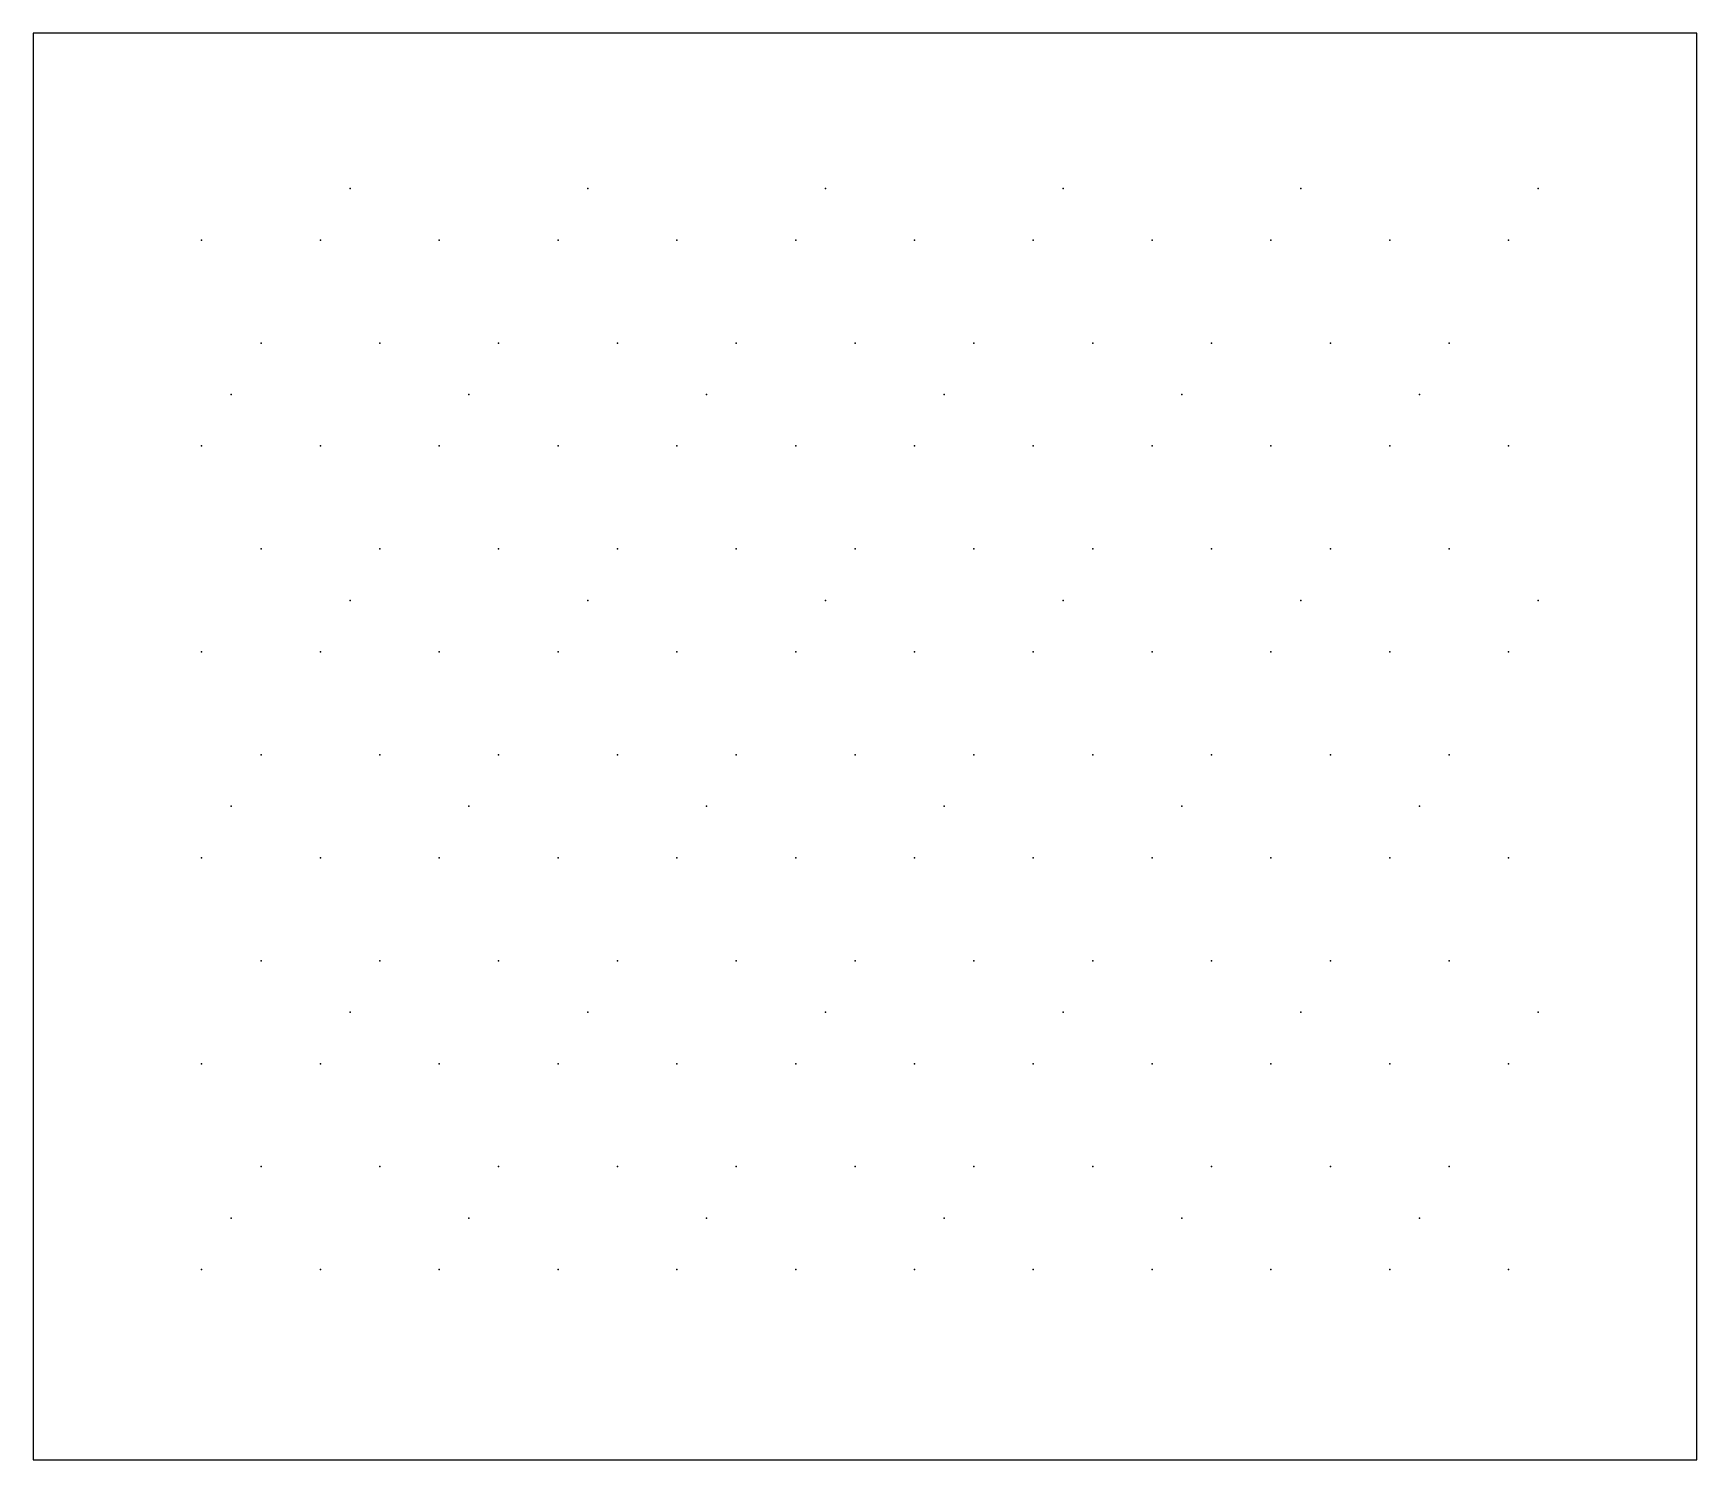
# Model space of a CAD drawing. Header units: metres. Extents: x 0 to 42, y 0 to 36.
import ezdxf

# ---------------------------------------------------------------- set-up
doc = ezdxf.new("R2010")
doc.units = ezdxf.units.M
for name, color, linetype in [('BUSH', 2, 'Continuous'), ('TERRITORY_BOUNDARY', 7, 'Continuous'), ('TREE', 3, 'Continuous')]:
    doc.layers.add(name, color=color, linetype=linetype)

msp = doc.modelspace()

# ---------------------------------------------------------------- linework, layer by layer
at = {"layer": 'BUSH'}
for p in [(4.25, 30.78), (7.25, 30.78), (10.25, 30.78), (13.25, 30.78), (16.25, 30.78), (19.25, 30.78), (22.25, 30.78), (25.25, 30.78), (28.25, 30.78), (31.25, 30.78), (34.25, 30.78), (37.25, 30.78), (5.75, 28.182), (8.75, 28.182), (11.75, 28.182), (14.75, 28.182), (17.75, 28.182), (20.75, 28.182), (23.75, 28.182), (26.75, 28.182), (29.75, 28.182), (32.75, 28.182), (35.75, 28.182), (4.25, 25.584), (7.25, 25.584), (10.25, 25.584), (13.25, 25.584), (16.25, 25.584), (19.25, 25.584), (22.25, 25.584), (25.25, 25.584), (28.25, 25.584), (31.25, 25.584), (34.25, 25.584), (37.25, 25.584), (5.75, 22.986), (8.75, 22.986), (11.75, 22.986), (14.75, 22.986), (17.75, 22.986), (20.75, 22.986), (23.75, 22.986), (26.75, 22.986), (29.75, 22.986), (32.75, 22.986), (35.75, 22.986), (4.25, 20.387), (7.25, 20.387), (10.25, 20.387), (13.25, 20.387), (16.25, 20.387), (19.25, 20.387), (22.25, 20.387), (25.25, 20.387), (28.25, 20.387), (31.25, 20.387), (34.25, 20.387), (37.25, 20.387), (5.75, 17.789), (8.75, 17.789), (11.75, 17.789), (14.75, 17.789), (17.75, 17.789), (20.75, 17.789), (23.75, 17.789), (26.75, 17.789), (29.75, 17.789), (32.75, 17.789), (35.75, 17.789), (4.25, 15.191), (7.25, 15.191), (10.25, 15.191), (13.25, 15.191), (16.25, 15.191), (19.25, 15.191), (22.25, 15.191), (25.25, 15.191), (28.25, 15.191), (31.25, 15.191), (34.25, 15.191), (37.25, 15.191), (5.75, 12.593), (8.75, 12.593), (11.75, 12.593), (14.75, 12.593), (17.75, 12.593), (20.75, 12.593), (23.75, 12.593), (26.75, 12.593), (29.75, 12.593), (32.75, 12.593), (35.75, 12.593), (4.25, 9.995), (7.25, 9.995), (10.25, 9.995), (13.25, 9.995), (16.25, 9.995), (19.25, 9.995), (22.25, 9.995), (25.25, 9.995), (28.25, 9.995), (31.25, 9.995), (34.25, 9.995), (37.25, 9.995), (5.75, 7.397), (8.75, 7.397), (11.75, 7.397), (14.75, 7.397), (17.75, 7.397), (20.75, 7.397), (23.75, 7.397), (26.75, 7.397), (29.75, 7.397), (32.75, 7.397), (35.75, 7.397), (4.25, 4.799), (7.25, 4.799), (10.25, 4.799), (13.25, 4.799), (16.25, 4.799), (19.25, 4.799), (22.25, 4.799), (25.25, 4.799), (28.25, 4.799), (31.25, 4.799), (34.25, 4.799), (37.25, 4.799)]:
    msp.add_point(p, dxfattribs=at)
at = {"layer": 'TERRITORY_BOUNDARY'}
msp.add_lwpolyline([(0, 0), (42, 0), (42, 36), (0, 36), (0, 0)], close=True, dxfattribs=at)
at = {"layer": 'TREE'}
for p in [(8, 32.079), (14, 32.079), (20, 32.079), (26, 32.079), (32, 32.079), (38, 32.079), (5, 26.883), (11, 26.883), (17, 26.883), (23, 26.883), (29, 26.883), (35, 26.883), (8, 21.687), (14, 21.687), (20, 21.687), (26, 21.687), (32, 21.687), (38, 21.687), (5, 16.49), (11, 16.49), (17, 16.49), (23, 16.49), (29, 16.49), (35, 16.49), (8, 11.294), (14, 11.294), (20, 11.294), (26, 11.294), (32, 11.294), (38, 11.294), (5, 6.098), (11, 6.098), (17, 6.098), (23, 6.098), (29, 6.098), (35, 6.098)]:
    msp.add_point(p, dxfattribs=at)

doc.saveas('drawing.dxf')
